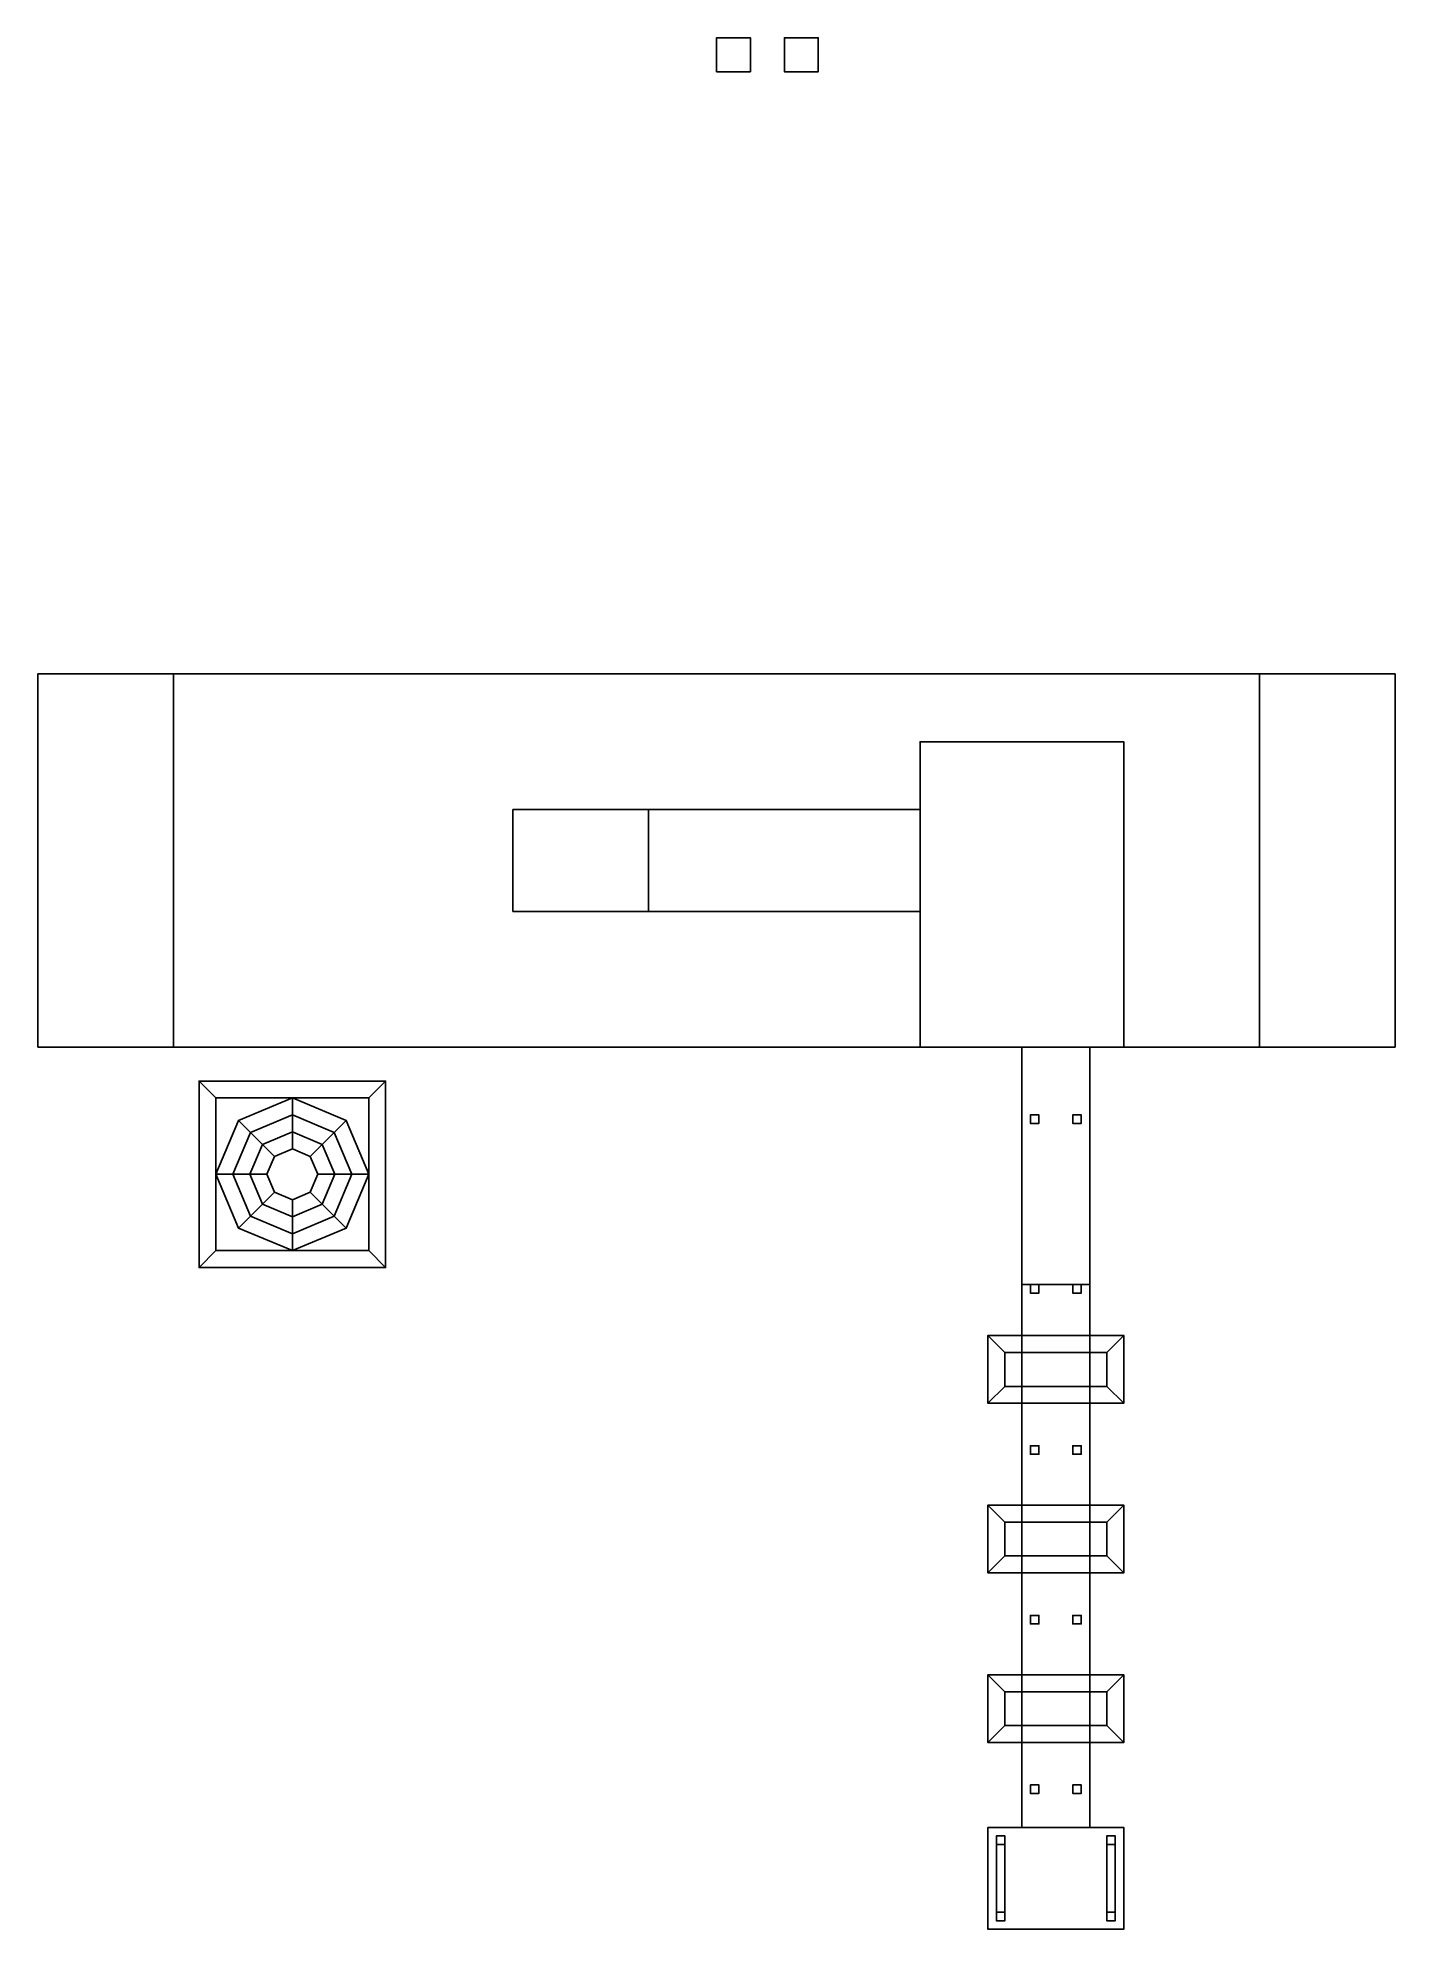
# Model space of a CAD drawing. Header units: millimetres. Extents: x -20 to 20, y -26 to 29.8.
import ezdxf

# ---------------------------------------------------------------- set-up
doc = ezdxf.new("R2010")
doc.units = ezdxf.units.MM

msp = doc.modelspace()

# ---------------------------------------------------------------- linework, layer by layer
for points in [[(1, 29.75, 1), (1, 29.75), (0, 29.75), (0, 29.75, 1)], [(1, 29.75), (1, 28.75), (0, 28.75), (0, 29.75)], [(0, 29.75), (0, 28.75), (0, 28.75, 1), (0, 29.75, 1)], [(0, 29.75, 1), (0, 28.75, 1), (1, 28.75, 1), (1, 29.75, 1)], [(1, 28.75, 1), (1, 28.75), (1, 29.75), (1, 29.75, 1)], [(3, 29.75), (3, 28.75), (2, 28.75), (2, 29.75)], [(2, 29.75), (2, 28.75), (3, 28.75), (3, 29.75)], [(0, 28.75, 1), (0, 28.75), (1, 28.75), (1, 28.75, 1)], [(-20, 11), (-20, 0), (-20, 0, 6), (-20, 11, 6)], [(20, 11, 6), (20, 11), (-20, 11), (-20, 11, 6)], [(-20, 11, 6), (-20, 0, 6), (-16, 0, 8), (-16, 11, 8)], [(16, 11, 8), (20, 11, 6), (-20, 11, 6), (-16, 11, 8)], [(-16, 11, 8), (-16, 0, 8), (16, 0, 8), (16, 11, 8)], [(16, 0, 8), (20, 0, 6), (20, 11, 6), (16, 11, 8)], [(20, 0, 6), (20, 0), (20, 11), (20, 11, 6)], [(12, 9, 15), (12, 9, 8), (6, 9, 8), (6, 9, 15)], [(6, 9, 15), (6, 0, 15), (12, 0, 15), (12, 9, 15)], [(6, 9, 8), (6, 0, 8), (6, 0, 15), (6, 9, 15)], [(12, 0, 15), (12, 0, 8), (12, 9, 8), (12, 9, 15)], [(6, 7, 14), (6, 7, 12), (-2, 7, 8), (-6, 7, 8)], [(-6, 7, 8), (-6, 4, 8), (6, 4, 14), (6, 7, 14)], [(6, 7, 12), (6, 4, 12), (-2, 4, 8), (-2, 7, 8)], [(-6, 4, 8), (-2, 4, 8), (6, 4, 12), (6, 4, 14)], [(-20, 0, 6), (-20, 0), (20, 0), (20, 0, 6)], [(-16, 0, 8), (-20, 0, 6), (20, 0, 6), (16, 0, 8)], [(6, 0, 15), (6, 0, 8), (12, 0, 8), (12, 0, 15)], [(9, 0, 11), (9, -7, 4), (9, -7, 6), (9, 0, 13)], [(11, 0, 11), (11, -7, 4), (9, -7, 4), (9, 0, 11)], [(9, 0, 13), (9, -7, 6), (11, -7, 6), (11, 0, 13)], [(11, -7, 6), (11, -7, 4), (11, 0, 11), (11, 0, 13)], [(-10.25, -1.5, 0.5), (-9.75, -1), (-15.25, -1), (-14.75, -1.5, 0.5)], [(-15.25, -1), (-15.25, -6.5), (-14.75, -6, 0.5), (-14.75, -1.5, 0.5)], [(-10.25, -6, 0.5), (-9.75, -6.5), (-9.75, -1), (-10.25, -1.5, 0.5)], [(-14.75, -1.5, 0.5), (-14.75, -6, 0.5), (-10.25, -6, 0.5), (-10.25, -1.5, 0.5)], [(-12.5, -1.5, 0.5), (-14.091, -2.159, 0.5), (-13.384, -2.866, 20.5), (-12.5, -2.5, 20.5)], [(-10.909, -2.159, 0.5), (-12.5, -1.5, 0.5), (-12.5, -2.5, 20.5), (-11.616, -2.866, 20.5)], [(-14.091, -2.159, 0.5), (-14.75, -3.75, 0.5), (-13.75, -3.75, 20.5), (-13.384, -2.866, 20.5)], [(-12.5, -2, 20.5), (-13.737, -2.513, 20.5), (-13.737, -2.513, 20.75), (-12.5, -2, 20.75)], [(-12.5, -2, 20.75), (-13.737, -2.513, 20.75), (-13.384, -2.866, 20.75), (-12.5, -2.5, 20.75)], [(-12.5, -2.5, 20.5), (-13.384, -2.866, 20.5), (-13.737, -2.513, 20.5), (-12.5, -2, 20.5)], [(-11.263, -2.513, 20.5), (-12.5, -2, 20.5), (-12.5, -2, 20.75), (-11.263, -2.513, 20.75)], [(-11.263, -2.513, 20.75), (-12.5, -2, 20.75), (-12.5, -2.5, 20.75), (-11.616, -2.866, 20.75)], [(-11.616, -2.866, 20.5), (-12.5, -2.5, 20.5), (-12.5, -2, 20.5), (-11.263, -2.513, 20.5)], [(-10.25, -3.75, 0.5), (-10.909, -2.159, 0.5), (-11.616, -2.866, 20.5), (-11.25, -3.75, 20.5)], [(9.5, -2, 9), (9.5, -2), (9.25, -2), (9.25, -2, 9)], [(9.25, -2), (9.25, -2.25), (9.25, -2.25, 8.75), (9.25, -2, 9)], [(9.5, -2.25, 8.75), (9.5, -2.25), (9.5, -2), (9.5, -2, 9)], [(10.75, -2, 9), (10.75, -2), (10.5, -2), (10.5, -2, 9)], [(10.5, -2), (10.5, -2.25), (10.5, -2.25, 8.75), (10.5, -2, 9)], [(10.75, -2.25, 8.75), (10.75, -2.25), (10.75, -2), (10.75, -2, 9)], [(-13.737, -2.513, 20.5), (-14.25, -3.75, 20.5), (-14.25, -3.75, 20.75), (-13.737, -2.513, 20.75)], [(-13.737, -2.513, 20.75), (-14.25, -3.75, 20.75), (-13.75, -3.75, 20.75), (-13.384, -2.866, 20.75)], [(-13.384, -2.866, 20.5), (-13.75, -3.75, 20.5), (-14.25, -3.75, 20.5), (-13.737, -2.513, 20.5)], [(-12.5, -2.5, 20.75), (-13.384, -2.866, 20.75), (-13.384, -2.866, 23), (-12.5, -2.5, 23)], [(-12.5, -2.5, 23), (-13.384, -2.866, 23), (-13.03, -3.22, 23), (-12.5, -3, 23)], [(-11.616, -2.866, 20.75), (-12.5, -2.5, 20.75), (-12.5, -2.5, 23), (-11.616, -2.866, 23)], [(-11.616, -2.866, 23), (-12.5, -2.5, 23), (-12.5, -3, 23), (-11.97, -3.22, 23)], [(-10.75, -3.75, 20.75), (-11.263, -2.513, 20.75), (-11.616, -2.866, 20.75), (-11.25, -3.75, 20.75)], [(-11.25, -3.75, 20.5), (-11.616, -2.866, 20.5), (-11.263, -2.513, 20.5), (-10.75, -3.75, 20.5)], [(-10.75, -3.75, 20.5), (-11.263, -2.513, 20.5), (-11.263, -2.513, 20.75), (-10.75, -3.75, 20.75)], [(9.25, -2.25, 8.75), (9.25, -2.25), (9.5, -2.25), (9.5, -2.25, 8.75)], [(10.5, -2.25, 8.75), (10.5, -2.25), (10.75, -2.25), (10.75, -2.25, 8.75)], [(-13.384, -2.866, 20.75), (-13.75, -3.75, 20.75), (-13.75, -3.75, 23), (-13.384, -2.866, 23)], [(-13.384, -2.866, 23), (-13.75, -3.75, 23), (-13.25, -3.75, 23), (-13.03, -3.22, 23)], [(-13.25, -3.75, 0.5), (-13.03, -3.22, 0.5), (-13.03, -3.22, 23), (-13.25, -3.75, 23)], [(-13.03, -3.22, 0.5), (-12.5, -3, 0.5), (-12.5, -3, 23), (-13.03, -3.22, 23)], [(-12.5, -3, 0.5), (-11.97, -3.22, 0.5), (-11.97, -3.22, 23), (-12.5, -3, 23)], [(-11.25, -3.75, 23), (-11.616, -2.866, 23), (-11.97, -3.22, 23), (-11.75, -3.75, 23)], [(-11.97, -3.22, 0.5), (-11.75, -3.75, 0.5), (-11.75, -3.75, 23), (-11.97, -3.22, 23)], [(-11.25, -3.75, 20.75), (-11.616, -2.866, 20.75), (-11.616, -2.866, 23), (-11.25, -3.75, 23)], [(-14.75, -3.75, 0.5), (-14.091, -5.341, 0.5), (-13.384, -4.634, 20.5), (-13.75, -3.75, 20.5)], [(-14.25, -3.75, 20.5), (-13.737, -4.987, 20.5), (-13.737, -4.987, 20.75), (-14.25, -3.75, 20.75)], [(-14.25, -3.75, 20.75), (-13.737, -4.987, 20.75), (-13.384, -4.634, 20.75), (-13.75, -3.75, 20.75)], [(-13.75, -3.75, 20.5), (-13.384, -4.634, 20.5), (-13.737, -4.987, 20.5), (-14.25, -3.75, 20.5)], [(-13.75, -3.75, 20.75), (-13.384, -4.634, 20.75), (-13.384, -4.634, 23), (-13.75, -3.75, 23)], [(-13.75, -3.75, 23), (-13.384, -4.634, 23), (-13.03, -4.28, 23), (-13.25, -3.75, 23)], [(-13.03, -4.28, 0.5), (-13.25, -3.75, 0.5), (-13.25, -3.75, 23), (-13.03, -4.28, 23)], [(-11.75, -3.75, 0.5), (-11.97, -4.28, 0.5), (-11.97, -4.28, 23), (-11.75, -3.75, 23)], [(-11.616, -4.634, 23), (-11.25, -3.75, 23), (-11.75, -3.75, 23), (-11.97, -4.28, 23)], [(-10.909, -5.341, 0.5), (-10.25, -3.75, 0.5), (-11.25, -3.75, 20.5), (-11.616, -4.634, 20.5)], [(-11.616, -4.634, 20.75), (-11.25, -3.75, 20.75), (-11.25, -3.75, 23), (-11.616, -4.634, 23)], [(-11.263, -4.987, 20.75), (-10.75, -3.75, 20.75), (-11.25, -3.75, 20.75), (-11.616, -4.634, 20.75)], [(-11.616, -4.634, 20.5), (-11.25, -3.75, 20.5), (-10.75, -3.75, 20.5), (-11.263, -4.987, 20.5)], [(-11.263, -4.987, 20.5), (-10.75, -3.75, 20.5), (-10.75, -3.75, 20.75), (-11.263, -4.987, 20.75)], [(-13.384, -4.634, 23), (-12.5, -5, 23), (-12.5, -4.5, 23), (-13.03, -4.28, 23)], [(-12.5, -4.5, 0.5), (-13.03, -4.28, 0.5), (-13.03, -4.28, 23), (-12.5, -4.5, 23)], [(-11.97, -4.28, 0.5), (-12.5, -4.5, 0.5), (-12.5, -4.5, 23), (-11.97, -4.28, 23)], [(-12.5, -5, 23), (-11.616, -4.634, 23), (-11.97, -4.28, 23), (-12.5, -4.5, 23)], [(-14.091, -5.341, 0.5), (-12.5, -6, 0.5), (-12.5, -5, 20.5), (-13.384, -4.634, 20.5)], [(-13.737, -4.987, 20.75), (-12.5, -5.5, 20.75), (-12.5, -5, 20.75), (-13.384, -4.634, 20.75)], [(-13.384, -4.634, 20.5), (-12.5, -5, 20.5), (-12.5, -5.5, 20.5), (-13.737, -4.987, 20.5)], [(-13.737, -4.987, 20.5), (-12.5, -5.5, 20.5), (-12.5, -5.5, 20.75), (-13.737, -4.987, 20.75)], [(-13.384, -4.634, 20.75), (-12.5, -5, 20.75), (-12.5, -5, 23), (-13.384, -4.634, 23)], [(-12.5, -6, 0.5), (-10.909, -5.341, 0.5), (-11.616, -4.634, 20.5), (-12.5, -5, 20.5)], [(-12.5, -5, 20.75), (-11.616, -4.634, 20.75), (-11.616, -4.634, 23), (-12.5, -5, 23)], [(-12.5, -5.5, 20.75), (-11.263, -4.987, 20.75), (-11.616, -4.634, 20.75), (-12.5, -5, 20.75)], [(-12.5, -5, 20.5), (-11.616, -4.634, 20.5), (-11.263, -4.987, 20.5), (-12.5, -5.5, 20.5)], [(-12.5, -5.5, 20.5), (-11.263, -4.987, 20.5), (-11.263, -4.987, 20.75), (-12.5, -5.5, 20.75)], [(-14.75, -6, 0.5), (-15.25, -6.5), (-9.75, -6.5), (-10.25, -6, 0.5)], [(9, -7, 4), (9, -23, 4), (9, -23, 6), (9, -7, 6)], [(9, -7, 6), (9, -23, 6), (11, -23, 6), (11, -7, 6)], [(11, -7, 4), (11, -8.5, 4), (9, -8.5, 4), (9, -7, 4)], [(9.25, -7), (9.25, -7.25), (9.25, -7.25, 4), (9.25, -7, 4)], [(9.5, -7, 4), (9.5, -7), (9.25, -7), (9.25, -7, 4)], [(9.5, -7.25, 4), (9.5, -7.25), (9.5, -7), (9.5, -7, 4)], [(10.75, -7, 4), (10.75, -7), (10.5, -7), (10.5, -7, 4)], [(10.5, -7), (10.5, -7.25), (10.5, -7.25, 4), (10.5, -7, 4)], [(10.75, -7.25, 4), (10.75, -7.25), (10.75, -7), (10.75, -7, 4)], [(11, -23, 6), (11, -23, 4), (11, -7, 4), (11, -7, 6)], [(9.25, -7.25, 4), (9.25, -7.25), (9.5, -7.25), (9.5, -7.25, 4)], [(10.5, -7.25, 4), (10.5, -7.25), (10.75, -7.25), (10.75, -7.25, 4)], [(8, -8.5, 6), (8, -10.5, 6), (8.5, -10, 6.5), (8.5, -9, 6.5)], [(11.5, -9, 6.5), (12, -8.5, 6), (8, -8.5, 6), (8.5, -9, 6.5)], [(9, -8.5, 6), (9, -8.5, 4), (8, -8.5, 4), (8, -8.5, 6)], [(8, -8.5, 4), (8, -10.5, 4), (8, -10.5, 6), (8, -8.5, 6)], [(9, -8.5, 4), (9, -10.5, 4), (8, -10.5, 4), (8, -8.5, 4)], [(11, -8.5, 4), (11, -10.5, 4), (9, -10.5, 4), (9, -8.5, 4)], [(12, -8.5, 4), (12, -10.5, 4), (11, -10.5, 4), (11, -8.5, 4)], [(12, -8.5, 6), (12, -8.5, 4), (11, -8.5, 4), (11, -8.5, 6)], [(11.5, -10, 6.5), (12, -10.5, 6), (12, -8.5, 6), (11.5, -9, 6.5)], [(12, -10.5, 6), (12, -10.5, 4), (12, -8.5, 4), (12, -8.5, 6)], [(8.5, -9, 6.5), (8.5, -10, 6.5), (11.5, -10, 6.5), (11.5, -9, 6.5)], [(8.5, -10, 6.5), (8, -10.5, 6), (12, -10.5, 6), (11.5, -10, 6.5)], [(8, -10.5, 6), (8, -10.5, 4), (9, -10.5, 4), (9, -10.5, 6)], [(11, -10.5, 4), (11, -13.5, 4), (9, -13.5, 4), (9, -10.5, 4)], [(11, -10.5, 6), (11, -10.5, 4), (12, -10.5, 4), (12, -10.5, 6)], [(9.25, -11.75), (9.25, -12), (9.25, -12, 4), (9.25, -11.75, 4)], [(9.5, -11.75, 4), (9.5, -11.75), (9.25, -11.75), (9.25, -11.75, 4)], [(9.25, -12, 4), (9.25, -12), (9.5, -12), (9.5, -12, 4)], [(9.5, -12, 4), (9.5, -12), (9.5, -11.75), (9.5, -11.75, 4)], [(10.5, -11.75), (10.5, -12), (10.5, -12, 4), (10.5, -11.75, 4)], [(10.75, -11.75, 4), (10.75, -11.75), (10.5, -11.75), (10.5, -11.75, 4)], [(10.5, -12, 4), (10.5, -12), (10.75, -12), (10.75, -12, 4)], [(10.75, -12, 4), (10.75, -12), (10.75, -11.75), (10.75, -11.75, 4)], [(8, -13.5, 4), (8, -15.5, 4), (8, -15.5, 6), (8, -13.5, 6)], [(9, -13.5, 6), (9, -13.5, 4), (8, -13.5, 4), (8, -13.5, 6)], [(9, -13.5, 4), (9, -15.5, 4), (8, -15.5, 4), (8, -13.5, 4)], [(8, -13.5, 6), (8, -15.5, 6), (8.5, -15, 6.5), (8.5, -14, 6.5)], [(11.5, -14, 6.5), (12, -13.5, 6), (8, -13.5, 6), (8.5, -14, 6.5)], [(11, -13.5, 4), (11, -15.5, 4), (9, -15.5, 4), (9, -13.5, 4)], [(12, -13.5, 6), (12, -13.5, 4), (11, -13.5, 4), (11, -13.5, 6)], [(12, -13.5, 4), (12, -15.5, 4), (11, -15.5, 4), (11, -13.5, 4)], [(11.5, -15, 6.5), (12, -15.5, 6), (12, -13.5, 6), (11.5, -14, 6.5)], [(12, -15.5, 6), (12, -15.5, 4), (12, -13.5, 4), (12, -13.5, 6)], [(8.5, -14, 6.5), (8.5, -15, 6.5), (11.5, -15, 6.5), (11.5, -14, 6.5)], [(8.5, -15, 6.5), (8, -15.5, 6), (12, -15.5, 6), (11.5, -15, 6.5)], [(8, -15.5, 6), (8, -15.5, 4), (9, -15.5, 4), (9, -15.5, 6)], [(11, -15.5, 4), (11, -18.5, 4), (9, -18.5, 4), (9, -15.5, 4)], [(11, -15.5, 6), (11, -15.5, 4), (12, -15.5, 4), (12, -15.5, 6)], [(9.5, -16.75, 4), (9.5, -16.75), (9.25, -16.75), (9.25, -16.75, 4)], [(9.25, -16.75), (9.25, -17), (9.25, -17, 4), (9.25, -16.75, 4)], [(9.25, -17, 4), (9.25, -17), (9.5, -17), (9.5, -17, 4)], [(9.5, -17, 4), (9.5, -17), (9.5, -16.75), (9.5, -16.75, 4)], [(10.75, -16.75, 4), (10.75, -16.75), (10.5, -16.75), (10.5, -16.75, 4)], [(10.5, -16.75), (10.5, -17), (10.5, -17, 4), (10.5, -16.75, 4)], [(10.5, -17, 4), (10.5, -17), (10.75, -17), (10.75, -17, 4)], [(10.75, -17, 4), (10.75, -17), (10.75, -16.75), (10.75, -16.75, 4)], [(9, -18.5, 6), (9, -18.5, 4), (8, -18.5, 4), (8, -18.5, 6)], [(8, -18.5, 4), (8, -20.5, 4), (8, -20.5, 6), (8, -18.5, 6)], [(9, -18.5, 4), (9, -20.5, 4), (8, -20.5, 4), (8, -18.5, 4)], [(11.5, -19, 6.5), (12, -18.5, 6), (8, -18.5, 6), (8.5, -19, 6.5)], [(8, -18.5, 6), (8, -20.5, 6), (8.5, -20, 6.5), (8.5, -19, 6.5)], [(11, -18.5, 4), (11, -20.5, 4), (9, -20.5, 4), (9, -18.5, 4)], [(12, -18.5, 6), (12, -18.5, 4), (11, -18.5, 4), (11, -18.5, 6)], [(12, -18.5, 4), (12, -20.5, 4), (11, -20.5, 4), (11, -18.5, 4)], [(11.5, -20, 6.5), (12, -20.5, 6), (12, -18.5, 6), (11.5, -19, 6.5)], [(12, -20.5, 6), (12, -20.5, 4), (12, -18.5, 4), (12, -18.5, 6)], [(8.5, -19, 6.5), (8.5, -20, 6.5), (11.5, -20, 6.5), (11.5, -19, 6.5)], [(8.5, -20, 6.5), (8, -20.5, 6), (12, -20.5, 6), (11.5, -20, 6.5)], [(8, -20.5, 6), (8, -20.5, 4), (9, -20.5, 4), (9, -20.5, 6)], [(11, -20.5, 4), (11, -23, 4), (9, -23, 4), (9, -20.5, 4)], [(11, -20.5, 6), (11, -20.5, 4), (12, -20.5, 4), (12, -20.5, 6)], [(9.25, -21.75), (9.25, -22), (9.25, -22, 4), (9.25, -21.75, 4)], [(9.5, -21.75, 4), (9.5, -21.75), (9.25, -21.75), (9.25, -21.75, 4)], [(9.25, -22, 4), (9.25, -22), (9.5, -22), (9.5, -22, 4)], [(9.5, -22, 4), (9.5, -22), (9.5, -21.75), (9.5, -21.75, 4)], [(10.5, -21.75), (10.5, -22), (10.5, -22, 4), (10.5, -21.75, 4)], [(10.75, -21.75, 4), (10.75, -21.75), (10.5, -21.75), (10.5, -21.75, 4)], [(10.5, -22, 4), (10.5, -22), (10.75, -22), (10.75, -22, 4)], [(10.75, -22, 4), (10.75, -22), (10.75, -21.75), (10.75, -21.75, 4)], [(8, -23, 3), (8, -26, 3), (8, -26, 8), (8, -23, 8)], [(8, -23, 8), (8, -26, 8), (12, -26, 8), (12, -23, 8)], [(12, -23, 8), (12, -23, 3), (8, -23, 3), (8, -23, 8)], [(12, -23, 3), (12, -26, 3), (8, -26, 3), (8, -23, 3)], [(8.5, -23.25, 3), (8.5, -23.25), (8.25, -23.25), (8.25, -23.25, 3)], [(8.25, -23.25), (8.25, -23.5, 0.333), (8.25, -23.5, 3), (8.25, -23.25, 3)], [(8.25, -23.25), (8.25, -23.5), (8.25, -25.75, 3), (8.25, -25.5, 3)], [(8.5, -25.5, 3), (8.5, -23.25), (8.25, -23.25), (8.25, -25.5, 3)], [(8.5, -23.5, 3), (8.5, -23.5, 0.333), (8.5, -23.25), (8.5, -23.25, 3)], [(8.5, -25.75, 3), (8.5, -23.5), (8.5, -23.25), (8.5, -25.5, 3)], [(11.75, -23.25, 3), (11.75, -23.25), (11.5, -23.25), (11.5, -23.25, 3)], [(11.5, -23.25), (11.5, -23.5, 0.333), (11.5, -23.5, 3), (11.5, -23.25, 3)], [(11.5, -23.25), (11.5, -23.5), (11.5, -25.75, 3), (11.5, -25.5, 3)], [(11.75, -25.5, 3), (11.75, -23.25), (11.5, -23.25), (11.5, -25.5, 3)], [(11.75, -23.5, 3), (11.75, -23.5, 0.333), (11.75, -23.25), (11.75, -23.25, 3)], [(11.75, -25.75, 3), (11.75, -23.5), (11.75, -23.25), (11.75, -25.5, 3)], [(12, -26, 8), (12, -26, 3), (12, -23, 3), (12, -23, 8)], [(8.25, -23.5, 3), (8.25, -23.5, 0.333), (8.5, -23.5, 0.333), (8.5, -23.5, 3)], [(8.25, -25.75, 3), (8.25, -23.5), (8.5, -23.5), (8.5, -25.75, 3)], [(8.25, -25.5), (8.25, -23.5, 2.75), (8.5, -23.5, 2.75), (8.5, -25.5)], [(8.25, -23.5, 3), (8.25, -23.5, 2.75), (8.25, -25.5), (8.25, -25.5, 0.25)], [(8.5, -25.5, 0.25), (8.5, -23.5, 3), (8.25, -23.5, 3), (8.25, -25.5, 0.25)], [(8.5, -25.5), (8.5, -23.5, 2.75), (8.5, -23.5, 3), (8.5, -25.5, 0.25)], [(11.5, -23.5, 3), (11.5, -23.5, 0.333), (11.75, -23.5, 0.333), (11.75, -23.5, 3)], [(11.5, -25.75, 3), (11.5, -23.5), (11.75, -23.5), (11.75, -25.75, 3)], [(11.5, -25.5), (11.5, -23.5, 2.75), (11.75, -23.5, 2.75), (11.75, -25.5)], [(11.5, -23.5, 3), (11.5, -23.5, 2.75), (11.5, -25.5), (11.5, -25.5, 0.25)], [(11.75, -25.5, 0.25), (11.75, -23.5, 3), (11.5, -23.5, 3), (11.5, -25.5, 0.25)], [(11.75, -25.5), (11.75, -23.5, 2.75), (11.75, -23.5, 3), (11.75, -25.5, 0.25)], [(8.25, -25.5), (8.25, -25.75), (8.25, -25.75, 3), (8.25, -25.5, 2.667)], [(8.5, -25.5, 2.667), (8.5, -25.5), (8.25, -25.5), (8.25, -25.5, 2.667)], [(8.5, -25.75, 3), (8.5, -25.75), (8.5, -25.5), (8.5, -25.5, 2.667)], [(11.5, -25.5), (11.5, -25.75), (11.5, -25.75, 3), (11.5, -25.5, 2.667)], [(11.75, -25.5, 2.667), (11.75, -25.5), (11.5, -25.5), (11.5, -25.5, 2.667)], [(11.75, -25.75, 3), (11.75, -25.75), (11.75, -25.5), (11.75, -25.5, 2.667)], [(8, -26, 8), (8, -26, 3), (12, -26, 3), (12, -26, 8)], [(8.25, -25.75, 3), (8.25, -25.75), (8.5, -25.75), (8.5, -25.75, 3)], [(11.5, -25.75, 3), (11.5, -25.75), (11.75, -25.75), (11.75, -25.75, 3)]]:
    msp.add_3dface(points)

doc.saveas('drawing.dxf')
